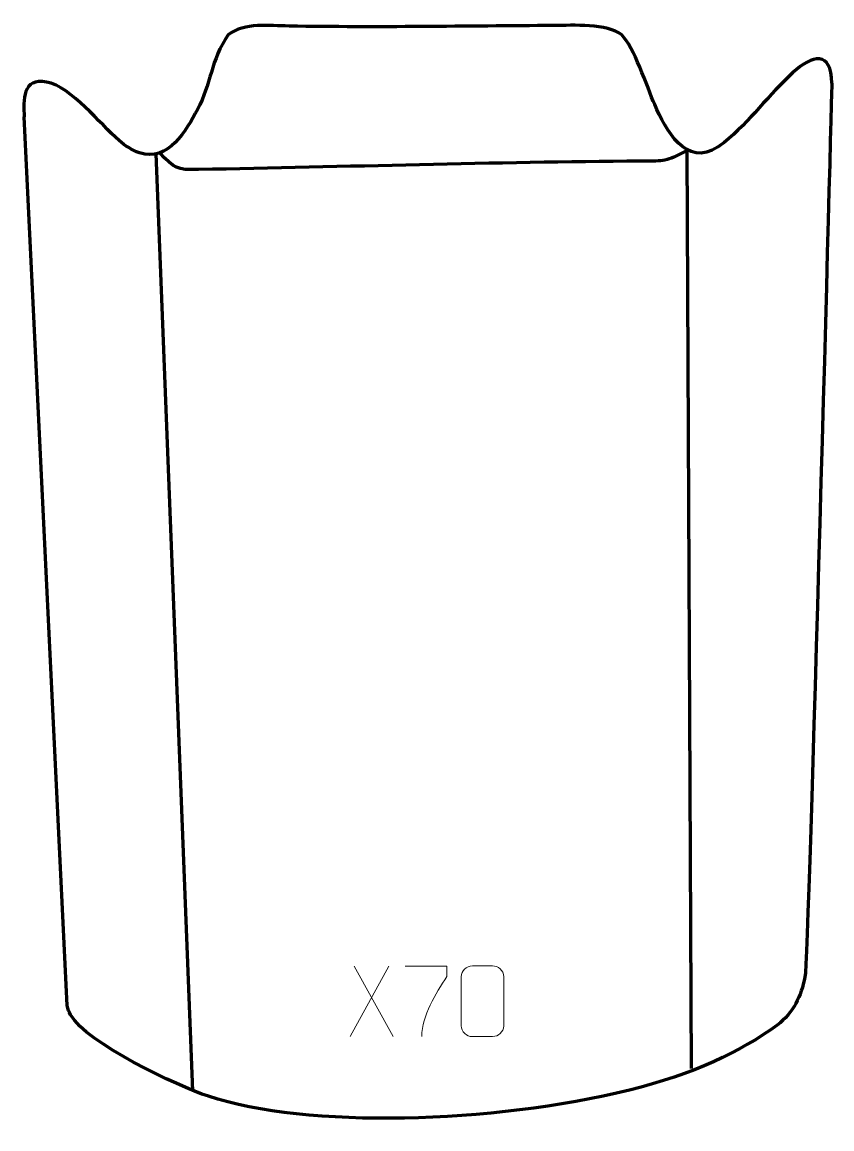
# Model space of a CAD drawing. Header units: millimetres. Extents: x -164 to 123, y 2 to 394.
import ezdxf

# ---------------------------------------------------------------- set-up
doc = ezdxf.new("R2010")
doc.units = ezdxf.units.MM
doc.header["$MEASUREMENT"] = 0
for name, color, linetype in [('layer 1', 7, 'Continuous'), ('layer 2', 7, 'Continuous'), ('layer 3', 7, 'Continuous')]:
    doc.layers.add(name, color=color, linetype=linetype)

msp = doc.modelspace()

# ---------------------------------------------------------------- linework, layer by layer
at = {"layer": 'layer 1', "color": 250, "lineweight": 9}
for points in [[(-34.0763, 59.8483), (-34.0763, 59.8483), (-47.8169, 34.9525), (-47.8169, 34.9525)], [(-46.3623, 59.8483), (-46.3623, 59.8483), (-32.6217, 34.8948), (-32.6217, 34.8948)]]:
    msp.add_open_spline(points, degree=3, dxfattribs=at)
for points, knots in [([(-28.3547, 59.8797), (-28.3547, 59.8797), (-13.5386, 59.8797), (-13.5386, 59.8797), (-13.5386, 59.8797), (-13.5389, 58.6301), (-13.5389, 57.3805), (-13.5386, 56.1307), (-13.5386, 56.1307), (-17.533, 50.1336), (-22.4482, 42.3), (-22.4482, 34.9212)], [0, 0, 0, 0, 0.25, 0.25, 0.25, 0.25, 0.5, 0.5, 0.5, 0.5, 1, 1, 1, 1]), ([(-4.5273, 59.8997), (-2.1612, 59.8997), (0.2053, 59.8997), (2.5718, 59.8997), (2.5718, 59.8997), (4.5523, 59.9353), (6.5783, 58.441), (6.6054, 55.9989), (6.6054, 55.9989), (6.605, 50.2415), (6.605, 44.4837), (6.6054, 38.7255), (6.6054, 38.7255), (6.4633, 36.3979), (4.7569, 34.9156), (2.5718, 34.9048), (2.5718, 34.9048), (0.1994, 34.9052), (-2.173, 34.9052), (-4.545, 34.9048), (-4.545, 34.9048), (-6.5035, 34.7992), (-8.5099, 36.6872), (-8.4985, 38.7081), (-8.4985, 38.7081), (-8.4981, 44.4887), (-8.4981, 50.269), (-8.4985, 56.0488), (-8.4985, 56.0488), (-8.4942, 58.1908), (-6.7171, 59.9133), (-4.5273, 59.8997)], [0, 0, 0, 0, 0.11111111, 0.11111111, 0.11111111, 0.11111111, 0.22222222, 0.22222222, 0.22222222, 0.22222222, 0.33333333, 0.33333333, 0.33333333, 0.33333333, 0.44444444, 0.44444444, 0.44444444, 0.44444444, 0.55555556, 0.55555556, 0.55555556, 0.55555556, 0.66666667, 0.66666667, 0.66666667, 0.66666667, 0.77777778, 0.77777778, 0.77777778, 0.77777778, 1, 1, 1, 1])]:
    msp.add_open_spline(points, degree=3, knots=knots, dxfattribs=at)
at = {"layer": 'layer 2', "color": 142, "lineweight": 158}
for points in [[(-103.6396, 15.6757), (-103.6396, 15.6757), (-116.5998, 347.648), (-116.5998, 347.648)], [(71.4986, 348.8554), (71.4986, 348.8554), (72.9747, 23.568), (72.9747, 23.568)]]:
    msp.add_open_spline(points, degree=3, dxfattribs=at)
msp.add_open_spline([(71.4986, 348.8554), (63.7188, 344.6859), (63.9128, 345.1335), (55.122, 345.0728), (55.122, 345.0728), (2.9677, 344.7128), (-49.3861, 343.0407), (-101.5589, 342.0883), (-101.5589, 342.0883), (-109.4994, 341.9433), (-109.996, 342.4427), (-115.2271, 348.0558)], degree=3, knots=[0, 0, 0, 0, 0.25, 0.25, 0.25, 0.25, 0.5, 0.5, 0.5, 0.5, 1, 1, 1, 1], dxfattribs=at)
at = {"layer": 'layer 3', "color": 242, "lineweight": 158}
for points, knots in [([(122.8452, 372.6657), (122.6812, 384.3678), (115.9, 382.726), (109.042, 376.4654), (109.042, 376.4654), (100.4461, 368.6182), (93.9065, 359.2922), (84.6106, 351.5887), (84.6106, 351.5887), (84.6106, 351.5887), (83.5381, 350.8239), (83.5381, 350.8239), (83.5381, 350.8239), (83.5381, 350.8239), (82.5061, 350.141), (82.5061, 350.141), (82.5061, 350.141), (71.058, 342.5654), (63.9889, 356.2616), (60.0936, 365.1254), (60.0936, 365.1254), (57.3711, 371.3207), (52.5927, 385.9037), (48.3962, 389.7934), (48.3962, 389.7934), (43.2522, 393.9469), (31.0517, 393.1774), (24.4779, 393.1411), (24.4779, 393.1411), (-6.9387, 392.9674), (-38.0034, 392.3762), (-69.4639, 392.9349), (-69.4639, 392.9349), (-76.6361, 393.065), (-85.119, 394.3365), (-91.0509, 389.8622), (-91.0509, 389.8622), (-97.3109, 380.7886), (-97.0845, 372.4094), (-101.9399, 363.404), (-101.9399, 363.404), (-105.9752, 355.9196), (-112.2562, 344.6702), (-122.511, 347.9915), (-122.511, 347.9915), (-125.434, 349.1487), (-127.3303, 350.3658), (-129.7107, 352.4121), (-129.7107, 352.4121), (-136.3252, 358.0984), (-146.6732, 371.3805), (-155.3771, 373.1174), (-155.3771, 373.1174), (-164.067, 374.8516), (-163.5927, 366.6138), (-163.3144, 360.7411)], [0, 0, 0, 0, 0.06666667, 0.06666667, 0.06666667, 0.06666667, 0.13333333, 0.13333333, 0.13333333, 0.13333333, 0.2, 0.2, 0.2, 0.2, 0.26666667, 0.26666667, 0.26666667, 0.26666667, 0.33333333, 0.33333333, 0.33333333, 0.33333333, 0.4, 0.4, 0.4, 0.4, 0.46666667, 0.46666667, 0.46666667, 0.46666667, 0.53333333, 0.53333333, 0.53333333, 0.53333333, 0.6, 0.6, 0.6, 0.6, 0.66666667, 0.66666667, 0.66666667, 0.66666667, 0.73333333, 0.73333333, 0.73333333, 0.73333333, 0.8, 0.8, 0.8, 0.8, 0.86666667, 0.86666667, 0.86666667, 0.86666667, 1, 1, 1, 1]), ([(122.8452, 372.6657), (122.8452, 372.6657), (114.6525, 62.5051), (113.3061, 55.9402), (113.3061, 55.9402), (111.9597, 49.3753), (109.2463, 43.2605), (103.4364, 38.9625), (103.4364, 38.9625), (90.5637, 29.4395), (73.6687, 21.4758), (51.152, 15.9243), (51.152, 15.9243), (2.2361, 3.8639), (-62.8898, 2.1709), (-98.076, 13.7249), (-98.076, 13.7249), (-108.8662, 17.2681), (-141.288, 32.459), (-146.9173, 42.6232), (-146.9173, 42.6232), (-147.4483, 43.5819), (-147.8574, 44.6527), (-148.1115, 45.8822), (-148.1115, 45.8822), (-148.1115, 45.8822), (-163.3144, 360.7411), (-163.3144, 360.7411)], [0, 0, 0, 0, 0.125, 0.125, 0.125, 0.125, 0.25, 0.25, 0.25, 0.25, 0.375, 0.375, 0.375, 0.375, 0.5, 0.5, 0.5, 0.5, 0.625, 0.625, 0.625, 0.625, 0.75, 0.75, 0.75, 0.75, 1, 1, 1, 1])]:
    msp.add_open_spline(points, degree=3, knots=knots, dxfattribs=at)

doc.saveas('drawing.dxf')
